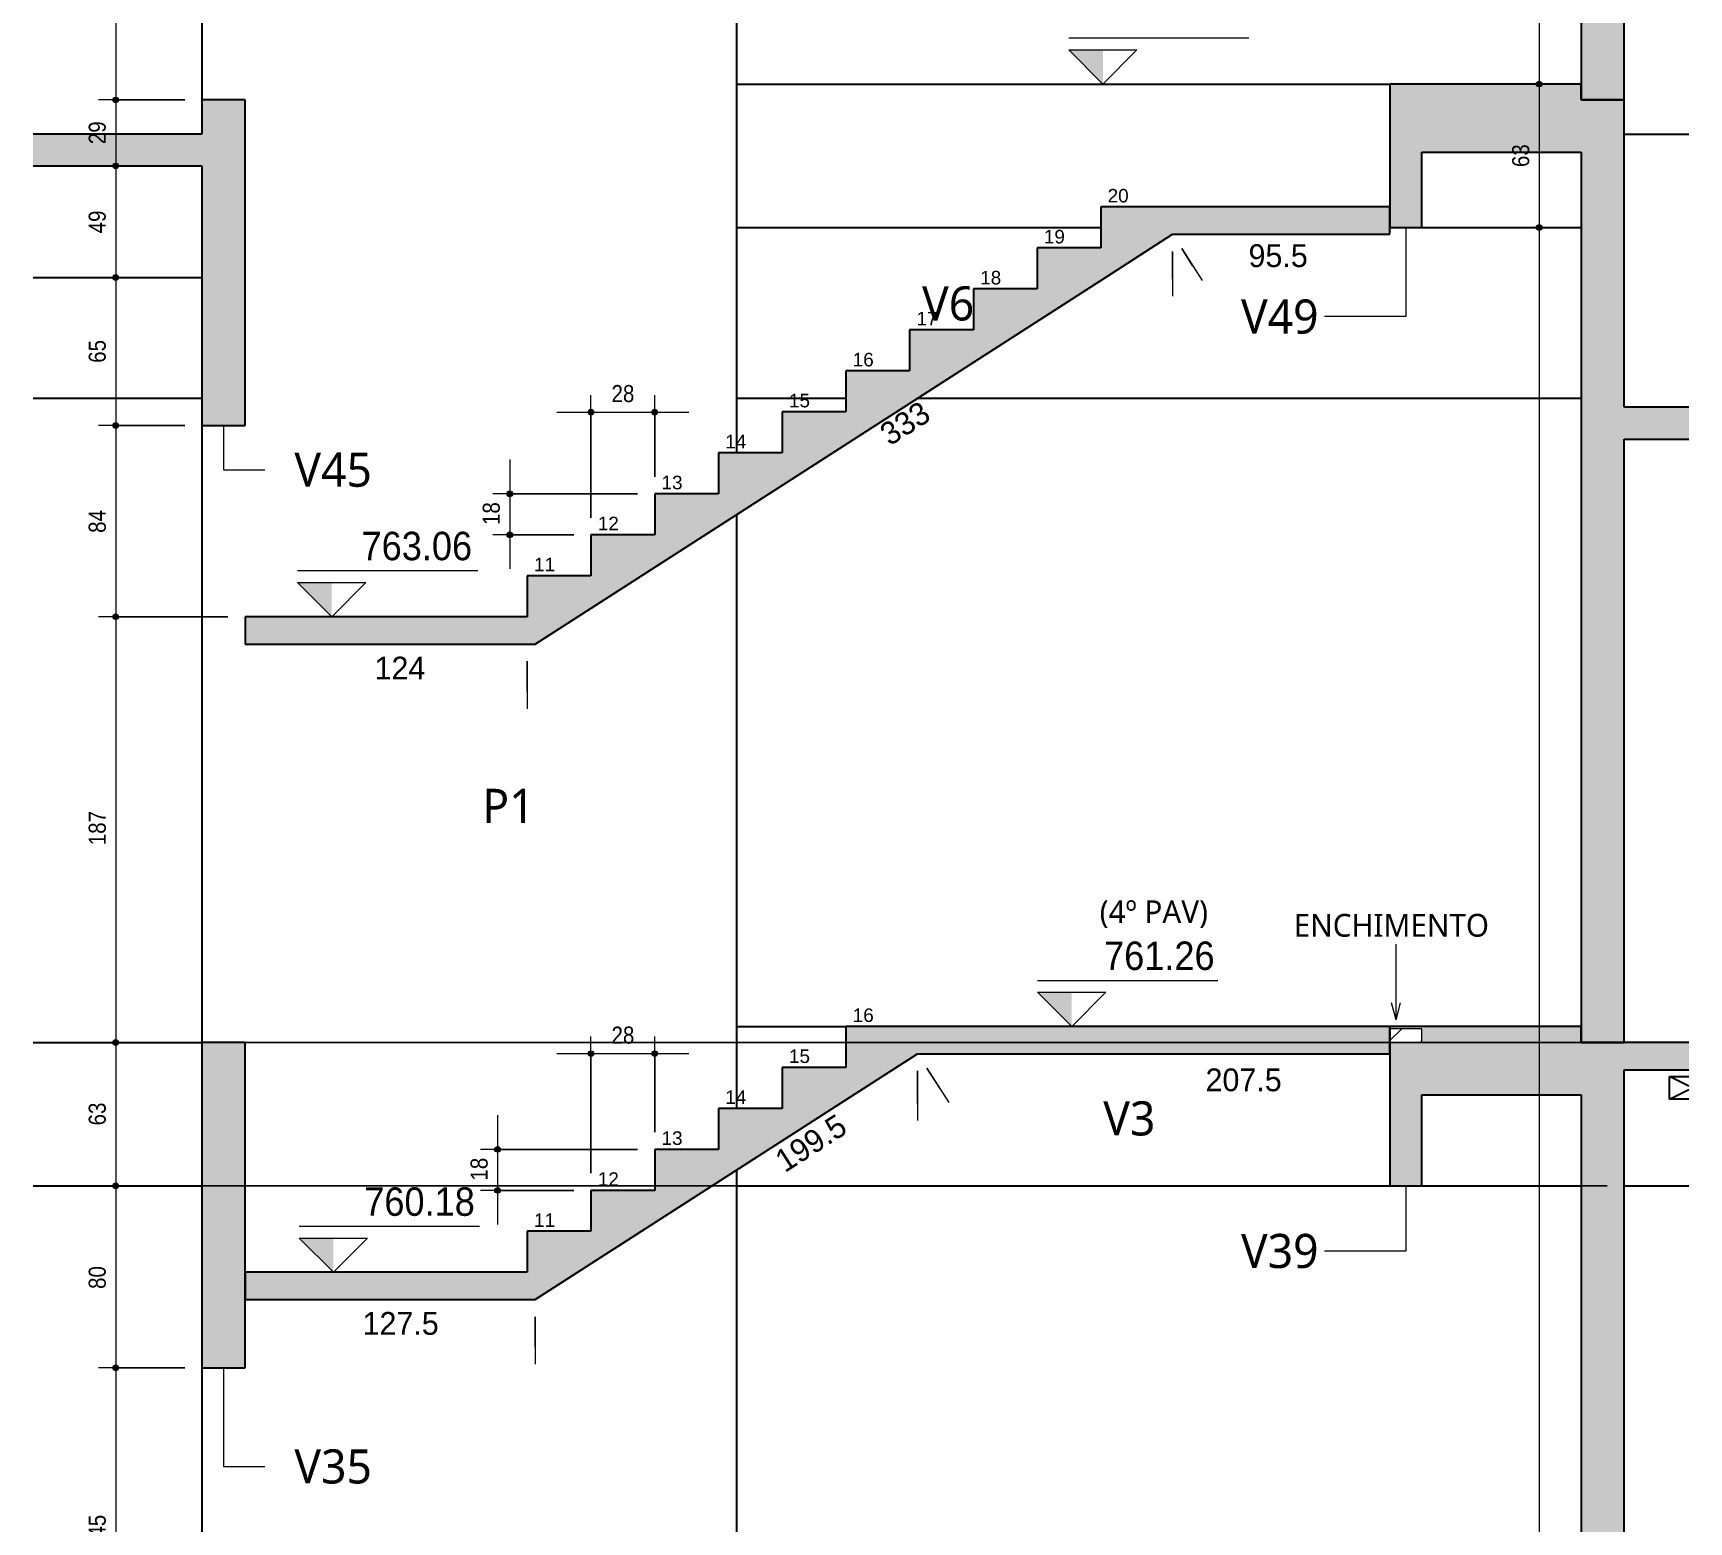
# Model space of a CAD drawing. Header units: centimetres. Extents: x -2136 to 34701, y -1430 to 84208.
# Drawn here: x 30316 to 31044, y 75908 to 76562 of the extents above; entities that cross this region are included whole.
import ezdxf

# ---------------------------------------------------------------- set-up
doc = ezdxf.new("R2010")
doc.units = ezdxf.units.CM
for name, color, linetype, lineweight in [('A-ANNO-DIMS', 7, 'Continuous', 9), ('A-ANNO-DIMS-50', 7, 'Continuous', 9), ('A-DETL', 7, 'Continuous', 18), ('A-DETL-GENF', 7, 'Continuous', 18), ('A-FLOR', 7, 'Continuous', 18), ('A-GENM', 7, 'Continuous', 18), ('G-ANNO-DIMS', 7, 'Continuous', 9), ('G-ANNO-TEXT', 7, 'Continuous', 9), ('S-BEAM', 7, 'Continuous', 18), ('S-BEAM-IDEN', 7, 'Continuous', 9), ('S-COLS', 7, 'Continuous', 18), ('S-COLS-IDEN', 7, 'Continuous', 9), ('S-STRS', 7, 'Continuous', 18), ('S-STRS-ANNO', 7, 'Continuous', 18)]:
    doc.layers.add(name, color=color, linetype=linetype, lineweight=lineweight)
doc.styles.add('Arial', font='arial.ttf', dxfattribs={"height": 5.953125})
doc.styles.add('Fira Sans', font='FiraSans-Regular.ttf', dxfattribs={"width": 0.95, "height": 12.5})
doc.styles.add('Fira Sans_1', font='FiraSans-Regular.ttf', dxfattribs={"height": 10})
doc.styles.add('Fira Sans_2', font='FiraSans-Regular.ttf', dxfattribs={"width": 0.9, "height": 7.5})
doc.styles.add('Gadugi', font='gadugi.ttf', dxfattribs={"height": 15})
doc.styles.add('Gadugi_1', font='gadugi.ttf', dxfattribs={"height": 10})
doc.dimstyles.new('PED_R80_1_5mm_ACIMA_As_ESQ__R00_4', dxfattribs={"dimscale": 30.48, "dimtxt": 10.229846, "dimasz": 0.328084, "dimexe": 0.246063, "dimexo": 0.246063, "dimgap": 0.049213, "dimtad": 1, "dimdec": 1, "dimrnd": 0.5, "dimdsep": 46, "dimtxsty": 'Fira Sans_2', "dimblk1": 'DOTSMALL', "dimblk2": 'DOTSMALL', "dimsah": 1, "dimcen": 0.09, "dimdle": 0.492126, "dimazin": 0, "dimtfac": 1, "dimtdec": 4, "dimtix": 1, "dimtmove": 0, "dimatfit": 3, "dimfxl": 1, "dimtvp": 1, "dimtolj": 1, "dimtzin": 0, "dimarcsym": 2})
doc.dimstyles.new('PED_R80_1_5mm_ACIMA_As_ESQ__R00_7', dxfattribs={"dimscale": 30.48, "dimtxt": 10.229846, "dimasz": 0.328084, "dimexe": 0.246063, "dimexo": 0.246063, "dimgap": 0.049213, "dimtad": 1, "dimdec": 1, "dimrnd": 0.5, "dimdsep": 46, "dimtxsty": 'Fira Sans_2', "dimblk1": 'DOTSMALL', "dimblk2": 'DOTSMALL', "dimsah": 1, "dimcen": 0.09, "dimdle": 0.492126, "dimazin": 0, "dimtfac": 1, "dimtdec": 4, "dimtix": 1, "dimtmove": 0, "dimatfit": 3, "dimfxl": 1, "dimtvp": 1, "dimtolj": 1, "dimtzin": 0, "dimarcsym": 2})
doc.dimstyles.new('PED_R80_2_0mm_ACIMA_As_ESQ__SEM_LINHA_R00_1', dxfattribs={"dimscale": 30.48, "dimtxt": 13.639794, "dimasz": 0.04101, "dimexe": 0.246063, "dimexo": 0.246063, "dimgap": 0.049213, "dimtad": 0, "dimjust": 2, "dimdec": 1, "dimrnd": 0.5, "dimdsep": 46, "dimtxsty": 'Fira Sans_1', "dimblk1": 'NONE', "dimblk2": 'DOTSMALL', "dimsah": 1, "dimcen": 0.09, "dimdle": 0.492126, "dimse1": 1, "dimsd1": 1, "dimsd2": 1, "dimazin": 0, "dimtfac": 1, "dimtdec": 4, "dimtix": 1, "dimtmove": 2, "dimatfit": 3, "dimfxl": 1, "dimtvp": 1, "dimtolj": 1, "dimtzin": 0, "dimarcsym": 2})

# ---------------------------------------------------------------- blocks, each defined once
blk = doc.blocks.new('PED_FURO_RETANGULAR_R04_2020 _INSTÂNCIA_ - FURO RET-V24-CT 010 K - CORTE E3-E3')
at = {"layer": 'A-GENM', "lineweight": 25}
for p, q in [((358.39, 76099.72), (349.83, 76104)), ((349.83, 76094), (358.39, 76098.28))]:
    blk.add_line(p, q, dxfattribs=at)
blk = doc.blocks.new('Elevações de ponto - SIMBOLO DE NÍVEL-CORTE-2219088-CT 010 K - CORTE E3-E3')
at = {"layer": 'G-ANNO-DIMS'}
blk.add_hatch(color=256, dxfattribs=at).paths.add_polyline_path([(84.71, 74285), (84.71, 74270), (69.71, 74285)], flags=0)
for p, q in [((148.9, 74290.1), (69.71, 74290.1)), ((84.71, 74270), (69.71, 74285)), ((69.71, 74285), (99.71, 74285)), ((99.71, 74285), (84.71, 74270))]:
    blk.add_line(p, q, dxfattribs=at)
blk = doc.blocks.new('DIMBLOCK1034-CT 010 K - CORTE E3-E3')
at = {"layer": 'A-ANNO-DIMS-50', "true_color": 0x000032}
h = blk.add_hatch(color=178, dxfattribs=at)
edge = h.paths.add_edge_path(flags=0)
edge.add_arc((30561.59, 76114.06), 1.25, 0, 360)
h = blk.add_hatch(color=178, dxfattribs=at)
edge = h.paths.add_edge_path(flags=0)
edge.add_arc((30589.59, 76114.06), 1.25, 0, 360)
at = {"layer": 'A-ANNO-DIMS-50', "color": 178, "true_color": 0x000032}
for p, q in [((30561.59, 76061.5), (30561.59, 76121.56)), ((30589.59, 76079.5), (30589.59, 76121.56)), ((30546.59, 76114.06), (30604.59, 76114.06)), ((30561.59, 76114.06), (30561.59, 76061.5)), ((30589.59, 76114.06), (30589.59, 76079.5))]:
    blk.add_line(p, q, dxfattribs=at)
for centre in [(30561.59, 76114.06), (30589.59, 76114.06)]:
    blk.add_circle(centre, 1.25, dxfattribs=at)
at = {"layer": 'A-ANNO-DIMS-50', "color": 0, "insert": (30570.61, 76125.95), "char_height": 7.5, "width": 11.9611, "attachment_point": 1, "line_spacing_factor": 1.049215, "style": 'Fira Sans_2'}
blk.add_mtext('28', dxfattribs=at)
blk = doc.blocks.new('_DotSmall')
at = {"color": 0, "linetype": 'ByBlock', "const_width": 0.5}
blk.add_lwpolyline([(-0.0625, 0, 1), (0.0625, 0, 1)], format="xyb", close=True, dxfattribs=at)
blk = doc.blocks.new('DIMBLOCK1035-CT 010 K - CORTE E3-E3')
at = {"layer": 'A-ANNO-DIMS-50', "true_color": 0x000032}
h = blk.add_hatch(color=178, dxfattribs=at)
edge = h.paths.add_edge_path(flags=0)
edge.add_arc((30520.57, 76072), 1.25, 0, 360)
h = blk.add_hatch(color=178, dxfattribs=at)
edge = h.paths.add_edge_path(flags=0)
edge.add_arc((30520.57, 76054), 1.25, 0, 360)
at = {"layer": 'A-ANNO-DIMS-50', "color": 178, "true_color": 0x000032}
for p, q in [((30520.57, 76087), (30520.57, 76039)), ((30582.09, 76072), (30513.07, 76072)), ((30520.57, 76072), (30582.09, 76072)), ((30554.09, 76054), (30513.07, 76054)), ((30520.57, 76054), (30554.09, 76054))]:
    blk.add_line(p, q, dxfattribs=at)
for centre in [(30520.57, 76072), (30520.57, 76054)]:
    blk.add_circle(centre, 1.25, dxfattribs=at)
at = {"layer": 'A-ANNO-DIMS-50', "color": 0, "insert": (30508.68, 76058.28), "char_height": 7.5, "width": 11.3315, "attachment_point": 1, "rotation": 90, "line_spacing_factor": 1.049215, "style": 'Fira Sans_2'}
blk.add_mtext('18', dxfattribs=at)
blk = doc.blocks.new('DIMBLOCK1036-CT 010 K - CORTE E3-E3')
at = {"layer": 'A-ANNO-DIMS-50', "true_color": 0x000032}
h = blk.add_hatch(color=178, dxfattribs=at)
edge = h.paths.add_edge_path(flags=0)
edge.add_arc((30561.59, 76395.89), 1.25, 0, 360)
h = blk.add_hatch(color=178, dxfattribs=at)
edge = h.paths.add_edge_path(flags=0)
edge.add_arc((30589.59, 76395.89), 1.25, 0, 360)
at = {"layer": 'A-ANNO-DIMS-50', "color": 178, "true_color": 0x000032}
for p, q in [((30561.59, 76349.5), (30561.59, 76403.39)), ((30589.59, 76367.5), (30589.59, 76403.39)), ((30546.59, 76395.89), (30604.59, 76395.89)), ((30561.59, 76395.89), (30561.59, 76349.5)), ((30589.59, 76395.89), (30589.59, 76367.5))]:
    blk.add_line(p, q, dxfattribs=at)
for centre in [(30561.59, 76395.89), (30589.59, 76395.89)]:
    blk.add_circle(centre, 1.25, dxfattribs=at)
at = {"layer": 'A-ANNO-DIMS-50', "color": 0, "insert": (30570.61, 76407.77), "char_height": 7.5, "width": 11.9611, "attachment_point": 1, "line_spacing_factor": 1.049215, "style": 'Fira Sans_2'}
blk.add_mtext('28', dxfattribs=at)
blk = doc.blocks.new('DIMBLOCK1037-CT 010 K - CORTE E3-E3')
at = {"layer": 'A-ANNO-DIMS-50', "true_color": 0x000032}
h = blk.add_hatch(color=178, dxfattribs=at)
edge = h.paths.add_edge_path(flags=0)
edge.add_arc((30525.91, 76360), 1.25, 0, 360)
h = blk.add_hatch(color=178, dxfattribs=at)
edge = h.paths.add_edge_path(flags=0)
edge.add_arc((30525.91, 76342), 1.25, 0, 360)
at = {"layer": 'A-ANNO-DIMS-50', "color": 178, "true_color": 0x000032}
for p, q in [((30525.91, 76375), (30525.91, 76327)), ((30582.09, 76360), (30518.41, 76360)), ((30525.91, 76360), (30582.09, 76360)), ((30554.09, 76342), (30518.41, 76342)), ((30525.91, 76342), (30554.09, 76342))]:
    blk.add_line(p, q, dxfattribs=at)
for centre in [(30525.91, 76360), (30525.91, 76342)]:
    blk.add_circle(centre, 1.25, dxfattribs=at)
at = {"layer": 'A-ANNO-DIMS-50', "color": 0, "insert": (30514.02, 76346.28), "char_height": 7.5, "width": 11.3315, "attachment_point": 1, "rotation": 90, "line_spacing_factor": 1.049215, "style": 'Fira Sans_2'}
blk.add_mtext('18', dxfattribs=at)
blk = doc.blocks.new('DIMBLOCK1041-CT 010 K - CORTE E3-E3')
at = {"layer": 'A-ANNO-DIMS-50', "true_color": 0x000032}
h = blk.add_hatch(color=178, dxfattribs=at)
edge = h.paths.add_edge_path(flags=0)
edge.add_arc((30978.2, 76794), 1.25, 0, 360)
h = blk.add_hatch(color=178, dxfattribs=at)
edge = h.paths.add_edge_path(flags=0)
edge.add_arc((30978.2, 76540), 1.25, 0, 360)
at = {"layer": 'A-ANNO-DIMS-50', "color": 178, "true_color": 0x000032}
for p, q in [((30972.47, 76794), (30985.7, 76794)), ((30978.2, 76794), (30972.47, 76794)), ((30978.2, 76794), (30978.2, 76540)), ((30972.47, 76540), (30985.7, 76540)), ((30978.2, 76540), (30972.47, 76540))]:
    blk.add_line(p, q, dxfattribs=at)
for centre in [(30978.2, 76794), (30978.2, 76540)]:
    blk.add_circle(centre, 1.25, dxfattribs=at)
at = {"layer": 'A-ANNO-DIMS-50', "color": 0, "insert": (30966.32, 76659.66), "char_height": 7.5, "width": 17.6268, "attachment_point": 1, "rotation": 90, "line_spacing_factor": 1.049215, "style": 'Fira Sans_2'}
blk.add_mtext('254', dxfattribs=at)
blk = doc.blocks.new('DIMBLOCK1042-CT 010 K - CORTE E3-E3')
at = {"layer": 'A-ANNO-DIMS-50', "true_color": 0x000032}
h = blk.add_hatch(color=178, dxfattribs=at)
edge = h.paths.add_edge_path(flags=0)
edge.add_arc((30978.2, 76540), 1.25, 0, 360)
h = blk.add_hatch(color=178, dxfattribs=at)
edge = h.paths.add_edge_path(flags=0)
edge.add_arc((30978.2, 76477), 1.25, 0, 360)
at = {"layer": 'A-ANNO-DIMS-50', "color": 178, "true_color": 0x000032}
for p, q in [((30972.47, 76540), (30985.7, 76540)), ((30978.2, 76540), (30972.47, 76540)), ((30978.2, 76540), (30978.2, 76477)), ((30972.47, 76477), (30985.7, 76477)), ((30978.2, 76477), (30972.47, 76477))]:
    blk.add_line(p, q, dxfattribs=at)
for centre in [(30978.2, 76540), (30978.2, 76477)]:
    blk.add_circle(centre, 1.25, dxfattribs=at)
at = {"layer": 'A-ANNO-DIMS-50', "color": 0, "insert": (30966.32, 76503.52), "char_height": 7.5, "width": 11.9611, "attachment_point": 1, "rotation": 90, "line_spacing_factor": 1.049215, "style": 'Fira Sans_2'}
blk.add_mtext('63', dxfattribs=at)
blk = doc.blocks.new('DIMBLOCK1043-CT 010 K - CORTE E3-E3')
at = {"layer": 'A-ANNO-DIMS-50', "true_color": 0x000032}
h = blk.add_hatch(color=178, dxfattribs=at)
edge = h.paths.add_edge_path(flags=0)
edge.add_arc((30978.2, 76477), 1.25, 0, 360)
h = blk.add_hatch(color=178, dxfattribs=at)
edge = h.paths.add_edge_path(flags=0)
edge.add_arc((30978.2, 74920), 1.25, 0, 360)
at = {"layer": 'A-ANNO-DIMS-50', "color": 178, "true_color": 0x000032}
for p, q in [((30972.47, 76477), (30985.7, 76477)), ((30978.2, 76477), (30972.47, 76477)), ((30978.2, 76477), (30978.2, 74920)), ((30972.47, 74920), (30985.7, 74920)), ((30978.2, 74920), (30972.47, 74920))]:
    blk.add_line(p, q, dxfattribs=at)
for centre in [(30978.2, 76477), (30978.2, 74920)]:
    blk.add_circle(centre, 1.25, dxfattribs=at)
at = {"layer": 'A-ANNO-DIMS-50', "color": 0, "insert": (30966.32, 75689.39), "char_height": 7.5, "width": 21.8761, "attachment_point": 1, "rotation": 90, "line_spacing_factor": 1.049215, "style": 'Fira Sans_2'}
blk.add_mtext('1557', dxfattribs=at)
blk = doc.blocks.new('DIMBLOCK1049-CT 010 K - CORTE E3-E3')
at = {"layer": 'A-ANNO-DIMS-50', "true_color": 0x000032}
h = blk.add_hatch(color=178, dxfattribs=at)
edge = h.paths.add_edge_path(flags=0)
edge.add_arc((30352.77, 76714), 1.25, 0, 360)
h = blk.add_hatch(color=178, dxfattribs=at)
edge = h.paths.add_edge_path(flags=0)
edge.add_arc((30352.77, 76533), 1.25, 0, 360)
at = {"layer": 'A-ANNO-DIMS-50', "color": 178, "true_color": 0x000032}
for p, q in [((30383.09, 76714), (30345.27, 76714)), ((30352.77, 76714), (30352.77, 76533)), ((30352.77, 76714), (30383.09, 76714)), ((30383.09, 76533), (30345.27, 76533)), ((30352.77, 76533), (30383.09, 76533))]:
    blk.add_line(p, q, dxfattribs=at)
for centre in [(30352.77, 76714), (30352.77, 76533)]:
    blk.add_circle(centre, 1.25, dxfattribs=at)
at = {"layer": 'A-ANNO-DIMS-50', "color": 0, "insert": (30340.89, 76616.68), "char_height": 7.5, "width": 16.3678, "attachment_point": 1, "rotation": 90, "line_spacing_factor": 1.049215, "style": 'Fira Sans_2'}
blk.add_mtext('181', dxfattribs=at)
blk = doc.blocks.new('DIMBLOCK1050-CT 010 K - CORTE E3-E3')
at = {"layer": 'A-ANNO-DIMS-50', "true_color": 0x000032}
h = blk.add_hatch(color=178, dxfattribs=at)
edge = h.paths.add_edge_path(flags=0)
edge.add_arc((30352.77, 76533), 1.25, 0, 360)
h = blk.add_hatch(color=178, dxfattribs=at)
edge = h.paths.add_edge_path(flags=0)
edge.add_arc((30352.77, 76504), 1.25, 0, 360)
at = {"layer": 'A-ANNO-DIMS-50', "color": 178, "true_color": 0x000032}
for p, q in [((30383.09, 76533), (30345.27, 76533)), ((30352.77, 76533), (30352.77, 76504)), ((30352.77, 76533), (30383.09, 76533)), ((30347.04, 76504), (30360.27, 76504)), ((30352.77, 76504), (30347.04, 76504))]:
    blk.add_line(p, q, dxfattribs=at)
for centre in [(30352.77, 76533), (30352.77, 76504)]:
    blk.add_circle(centre, 1.25, dxfattribs=at)
at = {"layer": 'A-ANNO-DIMS-50', "color": 0, "insert": (30340.89, 76513.58), "char_height": 7.5, "width": 11.8037, "attachment_point": 1, "rotation": 90, "line_spacing_factor": 1.049215, "style": 'Fira Sans_2'}
blk.add_mtext('29', dxfattribs=at)
blk = doc.blocks.new('DIMBLOCK1051-CT 010 K - CORTE E3-E3')
at = {"layer": 'A-ANNO-DIMS-50', "true_color": 0x000032}
h = blk.add_hatch(color=178, dxfattribs=at)
edge = h.paths.add_edge_path(flags=0)
edge.add_arc((30352.77, 76504), 1.25, 0, 360)
h = blk.add_hatch(color=178, dxfattribs=at)
edge = h.paths.add_edge_path(flags=0)
edge.add_arc((30352.77, 76455), 1.25, 0, 360)
at = {"layer": 'A-ANNO-DIMS-50', "color": 178, "true_color": 0x000032}
for p, q in [((30347.04, 76504), (30360.27, 76504)), ((30352.77, 76504), (30347.04, 76504)), ((30352.77, 76504), (30352.77, 76455)), ((30347.04, 76455), (30360.27, 76455)), ((30352.77, 76455), (30347.04, 76455))]:
    blk.add_line(p, q, dxfattribs=at)
for centre in [(30352.77, 76504), (30352.77, 76455)]:
    blk.add_circle(centre, 1.25, dxfattribs=at)
at = {"layer": 'A-ANNO-DIMS-50', "color": 0, "insert": (30340.89, 76474.39), "char_height": 7.5, "width": 12.2758, "attachment_point": 1, "rotation": 90, "line_spacing_factor": 1.049215, "style": 'Fira Sans_2'}
blk.add_mtext('49', dxfattribs=at)
blk = doc.blocks.new('DIMBLOCK1052-CT 010 K - CORTE E3-E3')
at = {"layer": 'A-ANNO-DIMS-50', "true_color": 0x000032}
h = blk.add_hatch(color=178, dxfattribs=at)
edge = h.paths.add_edge_path(flags=0)
edge.add_arc((30352.77, 76455), 1.25, 0, 360)
h = blk.add_hatch(color=178, dxfattribs=at)
edge = h.paths.add_edge_path(flags=0)
edge.add_arc((30352.77, 76390), 1.25, 0, 360)
at = {"layer": 'A-ANNO-DIMS-50', "color": 178, "true_color": 0x000032}
for p, q in [((30347.04, 76455), (30360.27, 76455)), ((30352.77, 76455), (30347.04, 76455)), ((30352.77, 76455), (30352.77, 76390)), ((30383.09, 76390), (30345.27, 76390)), ((30352.77, 76390), (30383.09, 76390))]:
    blk.add_line(p, q, dxfattribs=at)
for centre in [(30352.77, 76455), (30352.77, 76390)]:
    blk.add_circle(centre, 1.25, dxfattribs=at)
at = {"layer": 'A-ANNO-DIMS-50', "color": 0, "insert": (30340.89, 76417.52), "char_height": 7.5, "width": 11.9611, "attachment_point": 1, "rotation": 90, "line_spacing_factor": 1.049215, "style": 'Fira Sans_2'}
blk.add_mtext('65', dxfattribs=at)
blk = doc.blocks.new('DIMBLOCK1053-CT 010 K - CORTE E3-E3')
at = {"layer": 'A-ANNO-DIMS-50', "true_color": 0x000032}
h = blk.add_hatch(color=178, dxfattribs=at)
edge = h.paths.add_edge_path(flags=0)
edge.add_arc((30352.77, 76390), 1.25, 0, 360)
h = blk.add_hatch(color=178, dxfattribs=at)
edge = h.paths.add_edge_path(flags=0)
edge.add_arc((30352.77, 76306), 1.25, 0, 360)
at = {"layer": 'A-ANNO-DIMS-50', "color": 178, "true_color": 0x000032}
for p, q in [((30383.09, 76390), (30345.27, 76390)), ((30352.77, 76390), (30352.77, 76306)), ((30352.77, 76390), (30383.09, 76390)), ((30402.09, 76306), (30345.27, 76306)), ((30352.77, 76306), (30402.09, 76306))]:
    blk.add_line(p, q, dxfattribs=at)
for centre in [(30352.77, 76390), (30352.77, 76306)]:
    blk.add_circle(centre, 1.25, dxfattribs=at)
at = {"layer": 'A-ANNO-DIMS-50', "color": 0, "insert": (30340.89, 76342.82), "char_height": 7.5, "width": 12.4332, "attachment_point": 1, "rotation": 90, "line_spacing_factor": 1.049215, "style": 'Fira Sans_2'}
blk.add_mtext('84', dxfattribs=at)
blk = doc.blocks.new('DIMBLOCK1054-CT 010 K - CORTE E3-E3')
at = {"layer": 'A-ANNO-DIMS-50', "true_color": 0x000032}
h = blk.add_hatch(color=178, dxfattribs=at)
edge = h.paths.add_edge_path(flags=0)
edge.add_arc((30352.77, 76306), 1.25, 0, 360)
h = blk.add_hatch(color=178, dxfattribs=at)
edge = h.paths.add_edge_path(flags=0)
edge.add_arc((30352.77, 76119), 1.25, 0, 360)
at = {"layer": 'A-ANNO-DIMS-50', "color": 178, "true_color": 0x000032}
for p, q in [((30402.09, 76306), (30345.27, 76306)), ((30352.77, 76306), (30352.77, 76119)), ((30352.77, 76306), (30402.09, 76306)), ((31008.09, 76119), (30345.27, 76119)), ((30352.77, 76119), (31008.09, 76119))]:
    blk.add_line(p, q, dxfattribs=at)
for centre in [(30352.77, 76306), (30352.77, 76119)]:
    blk.add_circle(centre, 1.25, dxfattribs=at)
at = {"layer": 'A-ANNO-DIMS-50', "color": 0, "insert": (30340.89, 76205.61), "char_height": 7.5, "width": 16.5251, "attachment_point": 1, "rotation": 90, "line_spacing_factor": 1.049215, "style": 'Fira Sans_2'}
blk.add_mtext('187', dxfattribs=at)
blk = doc.blocks.new('DIMBLOCK1055-CT 010 K - CORTE E3-E3')
at = {"layer": 'A-ANNO-DIMS-50', "true_color": 0x000032}
h = blk.add_hatch(color=178, dxfattribs=at)
edge = h.paths.add_edge_path(flags=0)
edge.add_arc((30352.77, 76119), 1.25, 0, 360)
h = blk.add_hatch(color=178, dxfattribs=at)
edge = h.paths.add_edge_path(flags=0)
edge.add_arc((30352.77, 76056), 1.25, 0, 360)
at = {"layer": 'A-ANNO-DIMS-50', "color": 178, "true_color": 0x000032}
for p, q in [((31008.09, 76119), (30345.27, 76119)), ((30352.77, 76119), (30352.77, 76056)), ((30352.77, 76119), (31008.09, 76119)), ((31008.09, 76056), (30345.27, 76056)), ((30352.77, 76056), (31008.09, 76056))]:
    blk.add_line(p, q, dxfattribs=at)
for centre in [(30352.77, 76119), (30352.77, 76056)]:
    blk.add_circle(centre, 1.25, dxfattribs=at)
at = {"layer": 'A-ANNO-DIMS-50', "color": 0, "insert": (30340.89, 76082.52), "char_height": 7.5, "width": 11.9611, "attachment_point": 1, "rotation": 90, "line_spacing_factor": 1.049215, "style": 'Fira Sans_2'}
blk.add_mtext('63', dxfattribs=at)
blk = doc.blocks.new('DIMBLOCK1056-CT 010 K - CORTE E3-E3')
at = {"layer": 'A-ANNO-DIMS-50', "true_color": 0x000032}
h = blk.add_hatch(color=178, dxfattribs=at)
edge = h.paths.add_edge_path(flags=0)
edge.add_arc((30352.77, 76056), 1.25, 0, 360)
h = blk.add_hatch(color=178, dxfattribs=at)
edge = h.paths.add_edge_path(flags=0)
edge.add_arc((30352.77, 75976), 1.25, 0, 360)
at = {"layer": 'A-ANNO-DIMS-50', "color": 178, "true_color": 0x000032}
for p, q in [((31008.09, 76056), (30345.27, 76056)), ((30352.77, 76056), (30352.77, 75976)), ((30352.77, 76056), (31008.09, 76056)), ((30383.09, 75976), (30345.27, 75976)), ((30352.77, 75976), (30383.09, 75976))]:
    blk.add_line(p, q, dxfattribs=at)
for centre in [(30352.77, 76056), (30352.77, 75976)]:
    blk.add_circle(centre, 1.25, dxfattribs=at)
at = {"layer": 'A-ANNO-DIMS-50', "color": 0, "insert": (30340.89, 76010.69), "char_height": 7.5, "width": 12.748, "attachment_point": 1, "rotation": 90, "line_spacing_factor": 1.049215, "style": 'Fira Sans_2'}
blk.add_mtext('80', dxfattribs=at)
blk = doc.blocks.new('DIMBLOCK1057-CT 010 K - CORTE E3-E3')
at = {"layer": 'A-ANNO-DIMS-50', "true_color": 0x000032}
h = blk.add_hatch(color=178, dxfattribs=at)
edge = h.paths.add_edge_path(flags=0)
edge.add_arc((30352.77, 75976), 1.25, 0, 360)
h = blk.add_hatch(color=178, dxfattribs=at)
edge = h.paths.add_edge_path(flags=0)
edge.add_arc((30352.77, 75831), 1.25, 0, 360)
at = {"layer": 'A-ANNO-DIMS-50', "color": 178, "true_color": 0x000032}
for p, q in [((30383.09, 75976), (30345.27, 75976)), ((30352.77, 75976), (30352.77, 75831)), ((30352.77, 75976), (30383.09, 75976)), ((31008.09, 75831), (30345.27, 75831)), ((30352.77, 75831), (31008.09, 75831))]:
    blk.add_line(p, q, dxfattribs=at)
for centre in [(30352.77, 75976), (30352.77, 75831)]:
    blk.add_circle(centre, 1.25, dxfattribs=at)
at = {"layer": 'A-ANNO-DIMS-50', "color": 0, "insert": (30340.89, 75896.42), "char_height": 7.5, "width": 16.9973, "attachment_point": 1, "rotation": 90, "line_spacing_factor": 1.049215, "style": 'Fira Sans_2'}
blk.add_mtext('145', dxfattribs=at)
blk = doc.blocks.new('DIMBLOCK1118-CT 010 K - CORTE E3-E3')
at = {"layer": 'A-ANNO-DIMS-50', "color": 7, "true_color": 0xffffff}
for p, q in [((30705.12, 76106.5), (30705.12, 76084.69)), ((30705.12, 76092.19), (30705.12, 76106.5))]:
    blk.add_line(p, q, dxfattribs=at)
at = {"layer": 'A-ANNO-DIMS-50', "color": 0, "insert": (30831.61, 76107.54), "char_height": 10, "width": 39.0308, "attachment_point": 1, "line_spacing_factor": 1.049215, "style": 'Fira Sans_1'}
blk.add_mtext('207.5', dxfattribs=at)
blk = doc.blocks.new('_None')
blk = doc.blocks.new('DIMBLOCK1120-CT 010 K - CORTE E3-E3')
at = {"layer": 'A-ANNO-DIMS-50', "color": 7, "true_color": 0xffffff}
for p, q in [((30537.12, 75998.5), (30537.12, 75977.7)), ((30537.12, 75985.2), (30537.12, 75998.5))]:
    blk.add_line(p, q, dxfattribs=at)
at = {"layer": 'A-ANNO-DIMS-50', "color": 0, "insert": (30461.23, 76000.55), "char_height": 10, "width": 36.9324, "attachment_point": 1, "line_spacing_factor": 1.049215, "style": 'Fira Sans_1'}
blk.add_mtext('127.5', dxfattribs=at)
blk = doc.blocks.new('DIMBLOCK1122-CT 010 K - CORTE E3-E3')
at = {"layer": 'A-ANNO-DIMS-50', "color": 7, "true_color": 0xffffff}
for p, q in [((30709.17, 76107.69), (30718.87, 76092.6)), ((30714.81, 76098.91), (30709.17, 76107.69))]:
    blk.add_line(p, q, dxfattribs=at)
at = {"layer": 'A-ANNO-DIMS-50', "color": 0, "insert": (30641.39, 76069.95), "char_height": 10, "width": 39.0308, "attachment_point": 1, "rotation": 32.73523, "line_spacing_factor": 1.049215, "style": 'Fira Sans_1'}
blk.add_mtext('199.5', dxfattribs=at)
blk = doc.blocks.new('DIMBLOCK1124-CT 010 K - CORTE E3-E3')
at = {"layer": 'A-ANNO-DIMS-50', "color": 7, "true_color": 0xffffff}
for p, q in [((30533.59, 76286.5), (30533.59, 76265.58)), ((30533.59, 76273.08), (30533.59, 76286.5))]:
    blk.add_line(p, q, dxfattribs=at)
at = {"layer": 'A-ANNO-DIMS-50', "color": 0, "insert": (30466.5, 76288.43), "char_height": 10, "width": 25.391, "attachment_point": 1, "line_spacing_factor": 1.049215, "style": 'Fira Sans_1'}
blk.add_mtext('124', dxfattribs=at)
blk = doc.blocks.new('DIMBLOCK1126-CT 010 K - CORTE E3-E3')
at = {"layer": 'A-ANNO-DIMS-50', "color": 7, "true_color": 0xffffff}
for p, q in [((30817.11, 76466.5), (30817.11, 76446.74)), ((30817.11, 76454.24), (30817.11, 76466.5))]:
    blk.add_line(p, q, dxfattribs=at)
at = {"layer": 'A-ANNO-DIMS-50', "color": 0, "insert": (30850.5, 76469.59), "char_height": 10, "width": 31.0568, "attachment_point": 1, "line_spacing_factor": 1.049215, "style": 'Fira Sans_1'}
blk.add_mtext('95.5', dxfattribs=at)
blk = doc.blocks.new('DIMBLOCK1128-CT 010 K - CORTE E3-E3')
at = {"layer": 'A-ANNO-DIMS-50', "color": 7, "true_color": 0xffffff}
for p, q in [((30821.17, 76467.69), (30830.14, 76453.73)), ((30826.09, 76460.04), (30821.17, 76467.69))]:
    blk.add_line(p, q, dxfattribs=at)
at = {"layer": 'A-ANNO-DIMS-50', "color": 0, "insert": (30687.45, 76389.16), "char_height": 10, "width": 26.4402, "attachment_point": 1, "rotation": 32.73535, "line_spacing_factor": 1.049215, "style": 'Fira Sans_1'}
blk.add_mtext('333', dxfattribs=at)

msp = doc.modelspace()

# ---------------------------------------------------------------- hatches: boundary and pattern name
at = {"layer": 'A-DETL-GENF', "true_color": 0x48b948}
h = msp.add_hatch(dxfattribs=at)
h.set_pattern_fill('FP_4', color=95, style=0, pattern_type=2)
h.set_pattern_definition([(45, (30682.196, 78788.5), (-7.071068, 7.071068), [])])
h.paths.add_polyline_path([(30915.86, 76119), (30926.59, 76119), (30926.59, 76125), (30912.59, 76125), (30912.59, 76119)], flags=0)
at = {"layer": 'A-FLOR', "true_color": 0xa6a6a6}
for points in [[(30316.48, 76504), (30390.59, 76504), (30390.59, 76518), (30316.48, 76518), (30316.48, 76517.55)], [(31015.59, 76384), (31043.98, 76384), (31043.98, 76398), (31015.59, 76398), (31015.59, 76386)], [(31043.98, 76107), (31043.98, 76119), (31015.59, 76119), (31015.59, 76107)]]:
    msp.add_hatch(color=253, dxfattribs=at).paths.add_polyline_path(points, flags=0)
at = {"layer": 'S-BEAM', "true_color": 0xa6a6a6}
for points in [[(30409.59, 76390), (30409.59, 76533), (30390.59, 76533), (30390.59, 76390)], [(30926.59, 76477), (30926.59, 76540), (30912.59, 76540), (30912.59, 76477)], [(30996.59, 76510), (30996.59, 76540), (30926.59, 76540), (30926.59, 76510), (30963.26, 76510)], [(30926.59, 76056), (30926.59, 76126), (30912.59, 76126), (30912.59, 76125), (30926.59, 76125), (30926.59, 76119), (30912.59, 76119), (30912.59, 76056)], [(30953.04, 76096), (30996.59, 76096), (30996.59, 76126), (30926.59, 76126), (30926.59, 76096)], [(30409.59, 75976), (30409.59, 76119), (30390.59, 76119), (30390.59, 75976)]]:
    msp.add_hatch(color=253, dxfattribs=at).paths.add_polyline_path(points, flags=0)
at = {"layer": 'S-COLS', "true_color": 0xa6a6a6}
for points in [[(30996.59, 76533), (31015.59, 76533), (31015.59, 76857), (30996.59, 76857), (30996.59, 76540)], [(30998.51, 76119), (31015.59, 76119), (31015.59, 76533), (30996.59, 76533), (30996.59, 76119)], [(31015.59, 75831), (31015.59, 76119), (30996.59, 76119), (30996.59, 75831)]]:
    msp.add_hatch(color=253, dxfattribs=at).paths.add_polyline_path(points, flags=0)
at = {"layer": 'S-STRS', "true_color": 0xa6a6a6}
for points in [[(30785.59, 76453.74), (30817.11, 76474), (30912.59, 76474), (30912.59, 76486), (30785.59, 76486), (30785.59, 76468)], [(30537.11, 76294), (30785.59, 76453.74), (30785.59, 76468), (30757.59, 76468), (30757.59, 76450), (30729.59, 76450), (30729.59, 76432), (30701.59, 76432), (30701.59, 76414), (30673.59, 76414), (30673.59, 76396), (30645.59, 76396), (30645.59, 76378), (30617.59, 76378), (30617.59, 76360), (30589.59, 76360), (30589.59, 76342), (30561.59, 76342), (30561.59, 76324), (30533.59, 76324), (30533.59, 76294)], [(30514.92, 76294), (30533.59, 76294), (30533.59, 76306), (30409.59, 76306), (30409.59, 76294), (30498.35, 76294)], [(30673.59, 76093.73), (30705.12, 76114), (30912.59, 76114), (30912.59, 76126), (30673.59, 76126), (30673.59, 76095)], [(30533.59, 76006), (30537.12, 76006), (30673.59, 76093.73), (30673.59, 76108), (30645.59, 76108), (30645.59, 76090), (30617.59, 76090), (30617.59, 76072), (30589.59, 76072), (30589.59, 76054), (30561.59, 76054), (30561.59, 76036), (30533.59, 76036), (30533.59, 76018)], [(30514.92, 76006), (30533.59, 76006), (30533.59, 76018), (30409.59, 76018), (30409.59, 76006), (30439.89, 76006)]]:
    msp.add_hatch(color=253, dxfattribs=at).paths.add_polyline_path(points, flags=0)

# ---------------------------------------------------------------- linework, layer by layer
at = {"layer": 'A-DETL'}
for p, q in [((30926.59, 76125), (30912.59, 76125)), ((30912.59, 76125), (30912.59, 76119)), ((30912.59, 76119), (30926.59, 76119)), ((30926.59, 76119), (30926.59, 76125))]:
    msp.add_line(p, q, dxfattribs=at)
at = {"layer": 'A-FLOR', "lineweight": 25}
for p, q in [((30390.59, 76518), (30316.48, 76518)), ((30316.48, 76504), (30390.59, 76504)), ((31043.98, 76398), (31015.59, 76398)), ((31015.59, 76384), (31043.98, 76384)), ((31043.98, 76119), (31015.59, 76119)), ((31015.59, 76107), (31043.98, 76107))]:
    msp.add_line(p, q, dxfattribs=at)
at = {"layer": 'G-ANNO-TEXT'}
for q in [(30915.32, 76162.09), (30913.31, 76136.4), (30917.33, 76136.4)]:
    msp.add_line((30915.32, 76128.9), q, dxfattribs=at)
at = {"layer": 'S-BEAM', "lineweight": 25}
for p, q in [((30409.59, 76533), (30390.59, 76533)), ((30390.59, 76533), (30390.59, 76518)), ((30409.59, 76390), (30409.59, 76533)), ((30625.59, 76540), (30625.59, 76533)), ((30625.59, 76540), (30912.59, 76540)), ((30926.59, 76540), (30912.59, 76540)), ((30912.59, 76540), (30912.59, 76477)), ((30996.59, 76540), (30926.59, 76540)), ((30996.59, 76533), (30996.59, 76540)), ((31015.59, 76518), (31043.98, 76518)), ((30390.59, 76504), (30390.59, 76390)), ((30926.59, 76477), (30926.59, 76510)), ((30926.59, 76510), (30996.59, 76510)), ((30625.59, 76477), (30785.59, 76477)), ((30912.59, 76477), (30926.59, 76477)), ((30926.59, 76477), (30996.59, 76477)), ((30316.48, 76455), (30390.59, 76455)), ((30316.48, 76402), (30390.59, 76402)), ((30625.59, 76402), (30673.59, 76402)), ((30705.12, 76402), (30996.59, 76402)), ((30390.59, 76390), (30409.59, 76390)), ((30625.59, 76126), (30673.59, 76126)), ((30926.59, 76126), (30912.59, 76126)), ((30912.59, 76126), (30912.59, 76125)), ((30996.59, 76126), (30926.59, 76126)), ((30996.59, 76119), (30996.59, 76126)), ((30316.48, 76119), (30390.59, 76119)), ((30409.59, 76119), (30390.59, 76119)), ((30390.59, 76119), (30390.59, 75976)), ((30409.59, 75976), (30409.59, 76119)), ((30912.59, 76125), (30912.59, 76119)), ((30912.59, 76119), (30912.59, 76056)), ((31035.42, 76104), (31043.98, 76104)), ((31035.42, 76094), (31035.42, 76104)), ((30926.59, 76056), (30926.59, 76096)), ((30926.59, 76096), (30996.59, 76096)), ((31043.98, 76094), (31035.42, 76094)), ((30316.48, 76056), (30390.59, 76056)), ((30625.59, 76056), (30912.59, 76056)), ((30912.59, 76056), (30926.59, 76056)), ((30926.59, 76056), (30996.59, 76056)), ((31015.59, 76056), (31043.98, 76056)), ((30390.59, 75976), (30409.59, 75976))]:
    msp.add_line(p, q, dxfattribs=at)
at = {"layer": 'S-BEAM-IDEN'}
for p, q in [((30919.59, 76477), (30919.59, 76437.82)), ((30919.59, 76437.82), (30883.89, 76437.82)), ((30400.09, 76390), (30400.09, 76370.53)), ((30400.09, 76370.53), (30418.27, 76370.53)), ((30919.59, 76056), (30919.59, 76027.33)), ((30919.59, 76027.33), (30883.89, 76027.33)), ((30400.09, 75976), (30400.09, 75932.67)), ((30400.09, 75932.67), (30418.27, 75932.67))]:
    msp.add_line(p, q, dxfattribs=at)
at = {"layer": 'S-COLS', "lineweight": 25}
for p, q in [((30996.59, 76834), (30996.59, 76533)), ((30625.59, 76782.87), (30625.59, 76533)), ((31015.59, 76533), (31015.59, 76724)), ((30390.59, 76714), (30390.59, 76533)), ((30625.59, 76533), (30625.59, 76378)), ((31015.59, 76533), (30996.59, 76533)), ((30996.59, 76533), (31015.59, 76533)), ((31015.59, 76398), (31015.59, 76533)), ((30996.59, 76510), (30996.59, 76119)), ((30390.59, 76390), (30390.59, 76119)), ((31015.59, 76119), (31015.59, 76384)), ((30625.59, 76350.87), (30625.59, 76119)), ((30625.59, 76119), (30625.59, 76090)), ((30996.59, 76119), (31015.59, 76119)), ((31015.59, 76119), (30996.59, 76119)), ((31015.59, 75831), (31015.59, 76107)), ((30996.59, 76096), (30996.59, 75831)), ((30625.59, 76062.87), (30625.59, 75831)), ((30390.59, 75976), (30390.59, 75831))]:
    msp.add_line(p, q, dxfattribs=at)
at = {"layer": 'S-STRS', "lineweight": 25}
for p, q in [((30912.59, 76486), (30785.59, 76486)), ((30785.59, 76486), (30785.59, 76468)), ((30912.59, 76474), (30912.59, 76486)), ((30785.59, 76468), (30757.59, 76468)), ((30757.59, 76468), (30757.59, 76450)), ((30785.59, 76453.74), (30817.11, 76474)), ((30817.11, 76474), (30912.59, 76474)), ((30537.11, 76294), (30785.59, 76453.74)), ((30757.59, 76450), (30729.59, 76450)), ((30729.59, 76450), (30729.59, 76432)), ((30729.59, 76432), (30701.59, 76432)), ((30701.59, 76432), (30701.59, 76414)), ((30701.59, 76414), (30673.59, 76414)), ((30673.59, 76414), (30673.59, 76396)), ((30673.59, 76396), (30645.59, 76396)), ((30645.59, 76396), (30645.59, 76378)), ((30645.59, 76378), (30617.59, 76378)), ((30617.59, 76378), (30617.59, 76360)), ((30617.59, 76360), (30589.59, 76360)), ((30589.59, 76360), (30589.59, 76342)), ((30589.59, 76342), (30561.59, 76342)), ((30561.59, 76342), (30561.59, 76324)), ((30561.59, 76324), (30533.59, 76324)), ((30533.59, 76324), (30533.59, 76306)), ((30533.59, 76306), (30409.59, 76306)), ((30409.59, 76306), (30409.59, 76294)), ((30409.59, 76294), (30533.59, 76294)), ((30533.59, 76294), (30537.11, 76294)), ((30912.59, 76126), (30673.59, 76126)), ((30673.59, 76126), (30673.59, 76108)), ((30912.59, 76125), (30912.59, 76126)), ((30912.59, 76119), (30912.59, 76125)), ((30912.59, 76114), (30912.59, 76119)), ((30673.59, 76093.73), (30705.12, 76114)), ((30705.12, 76114), (30912.59, 76114)), ((30673.59, 76108), (30645.59, 76108)), ((30645.59, 76108), (30645.59, 76090)), ((30537.12, 76006), (30673.59, 76093.73)), ((30645.59, 76090), (30617.59, 76090)), ((30617.59, 76090), (30617.59, 76072)), ((30617.59, 76072), (30589.59, 76072)), ((30589.59, 76072), (30589.59, 76054)), ((30589.59, 76054), (30561.59, 76054)), ((30561.59, 76054), (30561.59, 76036)), ((30561.59, 76036), (30533.59, 76036)), ((30533.59, 76036), (30533.59, 76018)), ((30533.59, 76018), (30409.59, 76018)), ((30409.59, 76018), (30409.59, 76006)), ((30409.59, 76006), (30533.59, 76006)), ((30533.59, 76006), (30537.12, 76006))]:
    msp.add_line(p, q, dxfattribs=at)

# ---------------------------------------------------------------- block references
at = {"layer": 'A-GENM', "lineweight": 25}
msp.add_blockref('PED_FURO_RETANGULAR_R04_2020 _INSTÂNCIA_ - FURO RET-V24-CT 010 K - CORTE E3-E3', (30685.59, 0), dxfattribs=at)
at = {"layer": 'G-ANNO-DIMS'}
for p in [(30701.78, 2270), (30362.97, 2036), (30688.09, 1856), (30363.72, 1748)]:
    msp.add_blockref('Elevações de ponto - SIMBOLO DE NÍVEL-CORTE-2219088-CT 010 K - CORTE E3-E3', p, dxfattribs=at)

# ---------------------------------------------------------------- texts
at = {"layer": 'G-ANNO-DIMS', "char_height": 12.5, "attachment_point": 1, "line_spacing_factor": 1.049215, "style": 'Fira Sans'}
for s, insert, width in [('763.06', (30460.79, 76343.31), 58.5118), ('761.26', (30787.02, 76163.31), 55.8522), ('760.18', (30461.98, 76055.31), 57.4888)]:
    msp.add_mtext(s, dxfattribs=dict(at, insert=insert, width=width))
at = {"layer": 'G-ANNO-TEXT', "char_height": 10, "attachment_point": 1, "style": 'Gadugi_1'}
for s, insert, width in [('(4º PAV)', (30785.12, 76181.4), 63.7342), ('ENCHIMENTO', (30870.35, 76175.43), 108.6287)]:
    msp.add_mtext(s, dxfattribs=dict(at, insert=insert, width=width))
at = {"layer": 'S-BEAM-IDEN', "char_height": 15, "attachment_point": 1, "style": 'Gadugi'}
for s, insert, width in [('V6', (30707.06, 76451.12), 30.0633), ('V49', (30847.19, 76445.37), 44.0928), ('V45', (30431.27, 76378.08), 44.0928), ('V3', (30786.67, 76093.12), 30.0633), ('V39', (30847.19, 76034.88), 44.0928), ('V35', (30431.27, 75940.22), 44.0928)]:
    msp.add_mtext(s, dxfattribs=dict(at, insert=insert, width=width))
at = {"layer": 'S-COLS-IDEN', "insert": (30513.83, 76230.4), "char_height": 15, "width": 28.4599, "attachment_point": 1, "style": 'Gadugi'}
msp.add_mtext('P1', dxfattribs=at)
at = {"layer": 'S-STRS-ANNO', "char_height": 5.953, "width": 10.9888, "attachment_point": 1, "line_spacing_factor": 0.941778, "style": 'Arial'}
for s, insert in [('20', (30788.58, 76493.93)), ('19', (30760.58, 76475.92)), ('18', (30732.58, 76457.92)), ('17', (30704.58, 76439.92)), ('16', (30676.58, 76421.92)), ('15', (30648.58, 76403.92)), ('14', (30620.58, 76385.92)), ('13', (30592.58, 76367.92)), ('12', (30564.58, 76349.92)), ('11', (30536.58, 76331.92)), ('16', (30676.58, 76133.92)), ('15', (30648.58, 76115.92)), ('14', (30620.58, 76097.92)), ('13', (30592.58, 76079.92)), ('12', (30564.58, 76061.92)), ('11', (30536.58, 76043.92))]:
    msp.add_mtext(s, dxfattribs=dict(at, insert=insert))

# ---------------------------------------------------------------- dimensions: what is measured, and where the dimension line sits
at = {"layer": 'A-ANNO-DIMS', "color": 178, "true_color": 0x000032}
for base, p1, p2, dimstyle, override, picture, middle in [((30978.2, 76540), (30979.97, 76794), (30979.97, 76540), 'PED_R80_1_5mm_ACIMA_As_ESQ__R00_7', {"dimpost": '<>', "dimfxl": 253.998}, 'DIMBLOCK1041-CT 010 K - CORTE E3-E3', (30972.89, 76667)), ((30352.77, 76533), (30390.59, 76714), (30390.59, 76533), 'PED_R80_1_5mm_ACIMA_As_ESQ__R00_7', {"dimpost": '<>', "dimfxl": 180.998}, 'DIMBLOCK1049-CT 010 K - CORTE E3-E3', (30347.46, 76623.5)), ((30978.2, 76477), (30979.97, 76540), (30979.97, 76477), 'PED_R80_1_5mm_ACIMA_As_ESQ__R00_7', {"dimpost": '<>', "dimfxl": 63}, 'DIMBLOCK1042-CT 010 K - CORTE E3-E3', (30972.89, 76508.5)), ((30352.77, 76504), (30390.59, 76533), (30354.54, 76504), 'PED_R80_1_5mm_ACIMA_As_ESQ__R00_7', {"dimpost": '<>', "dimfxl": 46.267154}, 'DIMBLOCK1050-CT 010 K - CORTE E3-E3', (30347.4, 76518.5)), ((30352.77, 76455), (30354.54, 76504), (30354.54, 76455), 'PED_R80_1_5mm_ACIMA_As_ESQ__R00_7', {"dimpost": '<>', "dimfxl": 49}, 'DIMBLOCK1051-CT 010 K - CORTE E3-E3', (30347.4, 76479.5)), ((30978.2, 74920), (30979.97, 76477), (30979.97, 74920), 'PED_R80_1_5mm_ACIMA_As_ESQ__R00_7', {"dimpost": '<>', "dimfxl": 1557.002}, 'DIMBLOCK1043-CT 010 K - CORTE E3-E3', (30972.89, 75698.5)), ((30352.77, 76390), (30354.54, 76455), (30390.59, 76390), 'PED_R80_1_5mm_ACIMA_As_ESQ__R00_7', {"dimpost": '<>', "dimfxl": 74.327986}, 'DIMBLOCK1052-CT 010 K - CORTE E3-E3', (30347.46, 76422.5)), ((30352.77, 76306), (30390.59, 76390), (30409.59, 76306), 'PED_R80_1_5mm_ACIMA_As_ESQ__R00_7', {"dimpost": '<>', "dimfxl": 86.123099}, 'DIMBLOCK1053-CT 010 K - CORTE E3-E3', (30347.46, 76348)), ((30525.91, 76342), (30589.59, 76360), (30561.59, 76342), 'PED_R80_1_5mm_ACIMA_As_ESQ__R00_7', {"dimpost": '<>', "dimfxl": 33.286681}, 'DIMBLOCK1037-CT 010 K - CORTE E3-E3', (30520.59, 76351)), ((30352.77, 76119), (30409.59, 76306), (31015.59, 76119), 'PED_R80_1_5mm_ACIMA_As_ESQ__R00_7', {"dimpost": '<>', "dimfxl": 634.196599}, 'DIMBLOCK1054-CT 010 K - CORTE E3-E3', (30347.46, 76212.5)), ((30352.77, 76056), (31015.59, 76119), (31015.59, 76056), 'PED_R80_1_5mm_ACIMA_As_ESQ__R00_7', {"dimpost": '<>', "dimfxl": 63}, 'DIMBLOCK1055-CT 010 K - CORTE E3-E3', (30347.46, 76087.5)), ((30520.57, 76054), (30589.59, 76072), (30561.59, 76054), 'PED_R80_1_5mm_ACIMA_As_ESQ__R00_4', {"dimpost": '<>', "dimfxl": 33.286634}, 'DIMBLOCK1035-CT 010 K - CORTE E3-E3', (30515.25, 76063)), ((30352.77, 75976), (31015.59, 76056), (30390.59, 75976), 'PED_R80_1_5mm_ACIMA_As_ESQ__R00_7', {"dimpost": '<>', "dimfxl": 630.099155}, 'DIMBLOCK1056-CT 010 K - CORTE E3-E3', (30347.46, 76016)), ((30352.77, 75831), (30390.59, 75976), (31015.59, 75831), 'PED_R80_1_5mm_ACIMA_As_ESQ__R00_7', {"dimpost": '<>', "dimfxl": 641.599521}, 'DIMBLOCK1057-CT 010 K - CORTE E3-E3', (30347.46, 75903.5))]:
    dim = msp.add_linear_dim(base=base, p1=p1, p2=p2, angle=90, dimstyle=dimstyle, override=override, dxfattribs=at)
    dim.commit()
    dim.dimension.update_dxf_attribs({"geometry": picture, "text_midpoint": middle})
at = {"layer": 'A-ANNO-DIMS', "color": 7, "true_color": 0xffffff}
for base, p1, p2, angle, override, picture, middle, turn in [((30826.09, 76460.04), (30537.11, 76294), (30817.11, 76474), 32.73535, {"dimpost": '<>', "dimfxl": 332.86681}, 'DIMBLOCK1128-CT 010 K - CORTE E3-E3', (30702.18, 76390.7), 32.73535), ((30714.81, 76098.91), (30537.12, 76006), (30705.12, 76114), 32.73523, {"dimpost": '<>', "dimfxl": 199.719804}, 'DIMBLOCK1122-CT 010 K - CORTE E3-E3', (30661.41, 76074.9), 32.73523)]:
    dim = msp.add_linear_dim(base=base, p1=p1, p2=p2, angle=angle, dimstyle='PED_R80_2_0mm_ACIMA_As_ESQ__SEM_LINHA_R00_1', override=override, dxfattribs=at)
    dim.commit()
    dim.dimension.update_dxf_attribs({"geometry": picture, "text_midpoint": middle, "dimtype": 160, "text_rotation": turn})
for base, p1, p2, override, picture, middle in [((30817.11, 76454.24), (30912.59, 76474), (30817.11, 76474), {"dimpost": '<>', "dimfxl": 95.475561}, 'DIMBLOCK1126-CT 010 K - CORTE E3-E3', (30866.03, 76462.92)), ((30533.59, 76273.08), (30409.59, 76294), (30533.59, 76294), {"dimpost": '<>', "dimfxl": 124.000002}, 'DIMBLOCK1124-CT 010 K - CORTE E3-E3', (30479.2, 76281.76)), ((30705.12, 76092.19), (30912.59, 76090.42), (30705.12, 76114), {"dimpost": '<>', "dimfxl": 208.81089}, 'DIMBLOCK1118-CT 010 K - CORTE E3-E3', (30851.13, 76100.87)), ((30537.12, 75985.2), (30409.59, 75986.97), (30537.12, 76006), {"dimpost": '<>', "dimfxl": 128.939115}, 'DIMBLOCK1120-CT 010 K - CORTE E3-E3', (30479.69, 75993.88))]:
    dim = msp.add_linear_dim(base=base, p1=p1, p2=p2, dimstyle='PED_R80_2_0mm_ACIMA_As_ESQ__SEM_LINHA_R00_1', override=override, dxfattribs=at)
    dim.commit()
    dim.dimension.update_dxf_attribs({"geometry": picture, "text_midpoint": middle, "dimtype": 160})
at = {"layer": 'A-ANNO-DIMS', "color": 178, "true_color": 0x000032}
for base, p1, p2, dimstyle, override, picture, middle in [((30589.59, 76395.89), (30561.59, 76342), (30589.59, 76360), 'PED_R80_1_5mm_ACIMA_As_ESQ__R00_7', {"dimpost": '<>', "dimfxl": 33.286681}, 'DIMBLOCK1036-CT 010 K - CORTE E3-E3', (30575.59, 76401.2)), ((30589.59, 76114.06), (30561.59, 76054), (30589.59, 76072), 'PED_R80_1_5mm_ACIMA_As_ESQ__R00_4', {"dimpost": '<>', "dimfxl": 33.286634}, 'DIMBLOCK1034-CT 010 K - CORTE E3-E3', (30575.59, 76119.38))]:
    dim = msp.add_linear_dim(base=base, p1=p1, p2=p2, dimstyle=dimstyle, override=override, dxfattribs=at)
    dim.commit()
    dim.dimension.update_dxf_attribs({"geometry": picture, "text_midpoint": middle})

doc.saveas('drawing.dxf')
